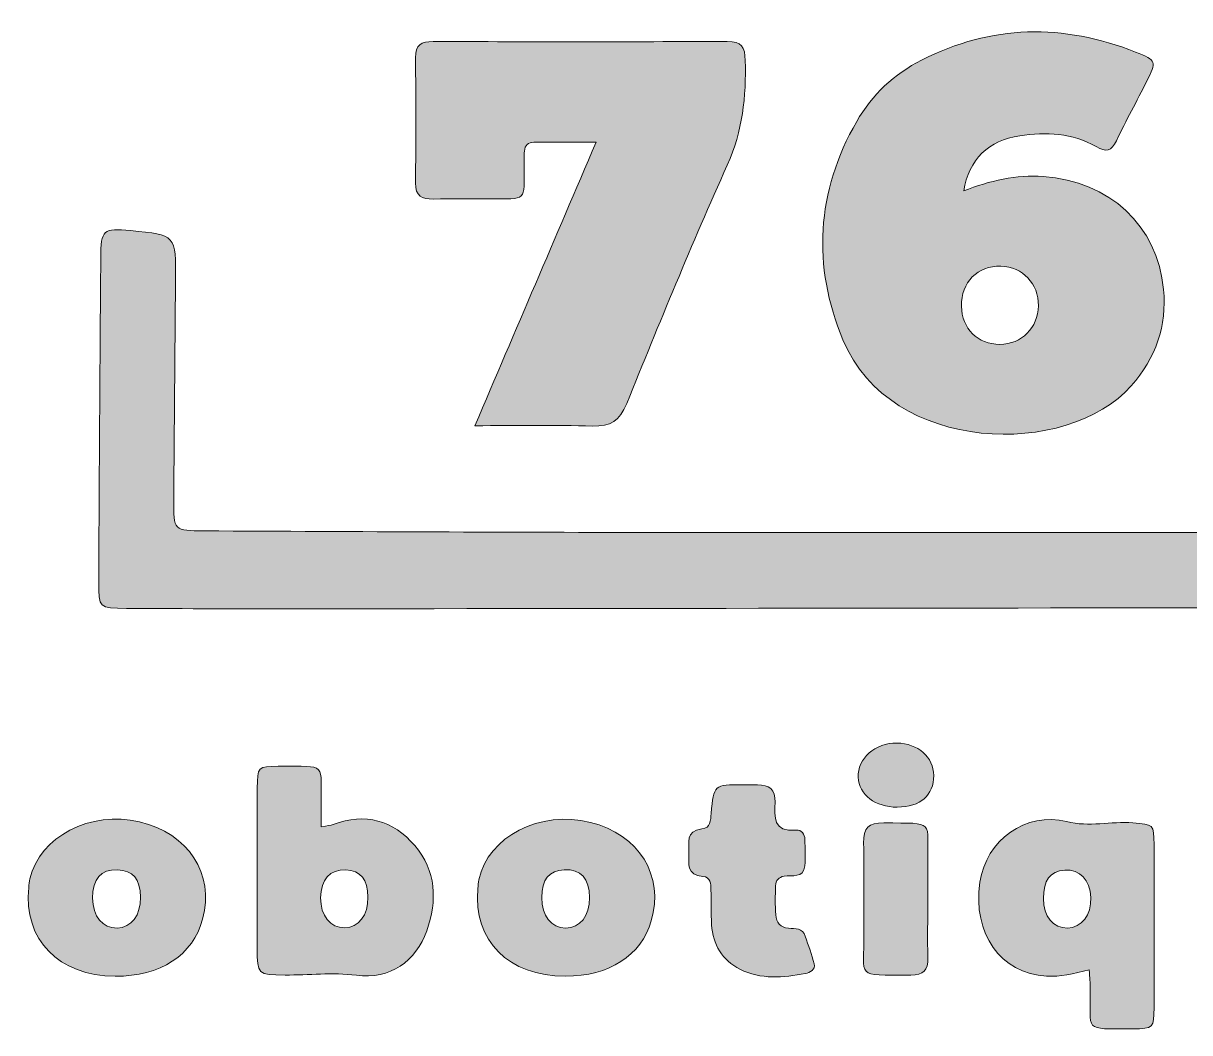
# Model space of a CAD drawing. Header units: millimetres. Extents: x -46 to 187, y -44 to 92.
# Drawn here: x 105.8 to 139.64, y -31.59 to -2.31 of the extents above; entities that cross this region are included whole.
import ezdxf

# ---------------------------------------------------------------- set-up
doc = ezdxf.new("R2010")
doc.units = ezdxf.units.MM
doc.header["$MEASUREMENT"] = 0
doc.layers.add('Calque 1', color=7, linetype='Continuous')

# ---------------------------------------------------------------- blocks, each defined once
blk = doc.blocks.new('block 2')
at = {"layer": 'Calque 1', "true_color": 0xffffff}
h = blk.add_hatch(color=7, dxfattribs=at)
h.dxf.hatch_style = 2
edge = h.paths.add_edge_path()
edge.add_spline(control_points=[(133.085, -7.176), (133.847, -6.876), (134.6, -6.705), (135.394, -6.759), (137.308, -6.889), (138.711, -8.174), (138.885, -10.034), (138.984, -11.09), (138.658, -12.025), (137.945, -12.832), (136.103, -14.918), (130.969, -14.836), (129.579, -11.495), (128.685, -9.344), (128.807, -7.2), (129.979, -5.159), (130.423, -4.385), (131.068, -3.785), (131.861, -3.381), (133.889, -2.347), (135.97, -2.314), (138.07, -3.146), (138.69, -3.391), (138.683, -3.423), (138.399, -3.988), (138.108, -4.567), (137.795, -5.134), (137.515, -5.718), (137.37, -6.021), (137.219, -6.058), (136.927, -5.891), (136.236, -5.495), (135.474, -5.465), (134.709, -5.575), (133.81, -5.703), (133.23, -6.272), (133.085, -7.176)], knot_values=[0, 0, 0, 0, 1, 1, 1, 2, 2, 2, 3, 3, 3, 4, 4, 4, 5, 5, 5, 6, 6, 6, 7, 7, 7, 8, 8, 8, 9, 9, 9, 10, 10, 10, 11, 11, 11, 12, 12, 12, 12], degree=3, periodic=1)
edge = h.paths.add_edge_path()
edge.add_spline(control_points=[(134.136, -11.626), (134.768, -11.623), (135.243, -11.146), (135.25, -10.506), (135.257, -9.862), (134.8, -9.381), (134.163, -9.361), (133.485, -9.34), (133.009, -9.823), (133.019, -10.521), (133.029, -11.168), (133.494, -11.629), (134.136, -11.626)], knot_values=[0, 0, 0, 0, 1, 1, 1, 2, 2, 2, 3, 3, 3, 4, 4, 4, 4], degree=3, periodic=1)
h = blk.add_hatch(color=7, dxfattribs=at)
h.dxf.hatch_style = 2
edge = h.paths.add_edge_path()
edge.add_spline(control_points=[(118.899, -13.986), (120.088, -11.207), (121.221, -8.557), (122.415, -5.763), (121.749, -5.763), (121.179, -5.762), (120.609, -5.764), (120.444, -5.765), (120.35, -5.857), (120.336, -6.018), (120.324, -6.158), (120.325, -6.299), (120.325, -6.44), (120.322, -7.503), (120.445, -7.4), (119.301, -7.406), (118.766, -7.409), (118.231, -7.395), (117.696, -7.41), (117.359, -7.419), (117.17, -7.331), (117.175, -6.945), (117.188, -5.734), (117.189, -4.523), (117.175, -3.313), (117.17, -2.93), (117.346, -2.841), (117.688, -2.842), (120.533, -2.849), (123.377, -2.852), (126.222, -2.839), (126.643, -2.837), (126.735, -3.009), (126.745, -3.392), (126.772, -4.441), (126.67, -5.435), (126.224, -6.425), (125.196, -8.707), (124.246, -11.024), (123.306, -13.344), (123.101, -13.85), (122.835, -14.014), (122.31, -13.997), (121.223, -13.961), (120.135, -13.986), (118.899, -13.986)], knot_values=[0, 0, 0, 0, 1, 1, 1, 2, 2, 2, 3, 3, 3, 4, 4, 4, 5, 5, 5, 6, 6, 6, 7, 7, 7, 8, 8, 8, 9, 9, 9, 10, 10, 10, 11, 11, 11, 12, 12, 12, 13, 13, 13, 14, 14, 14, 15, 15, 15, 15], degree=3, periodic=1)
h = blk.add_hatch(color=7, dxfattribs=at)
h.dxf.hatch_style = 2
edge = h.paths.add_edge_path()
edge.add_spline(control_points=[(178.428, -19.231), (177.018, -19.23), (175.608, -19.227), (174.198, -19.228), (154.117, -19.252), (134.036, -19.276), (113.955, -19.299), (112.234, -19.301), (110.514, -19.296), (108.793, -19.287), (107.991, -19.283), (107.979, -19.274), (107.983, -18.513), (107.998, -15.383), (108.018, -12.253), (108.043, -9.124), (108.05, -8.292), (108.108, -8.251), (108.909, -8.326), (110.228, -8.45), (110.224, -8.45), (110.212, -9.791), (110.192, -11.906), (110.177, -14.02), (110.162, -16.135), (110.155, -17.022), (110.164, -17.036), (111.048, -17.039), (115.505, -17.057), (119.961, -17.082), (124.417, -17.083), (136.037, -17.086), (147.657, -17.072), (159.277, -17.078), (165.256, -17.08), (171.236, -17.11), (177.215, -17.124), (177.552, -17.125), (177.89, -17.098), (178.228, -17.083), (178.22, -17.806), (178.193, -18.531), (178.428, -19.231)], knot_values=[0, 0, 0, 0, 1, 1, 1, 2, 2, 2, 3, 3, 3, 4, 4, 4, 5, 5, 5, 6, 6, 6, 7, 7, 7, 8, 8, 8, 9, 9, 9, 10, 10, 10, 11, 11, 11, 12, 12, 12, 13, 13, 13, 14, 14, 14, 14], degree=3, periodic=1)
h = blk.add_hatch(color=7, dxfattribs=at)
h.dxf.hatch_style = 2
edge = h.paths.add_edge_path()
edge.add_spline(control_points=[(131.156, -25.051), (130.525, -25.058), (130.042, -24.689), (130.022, -24.184), (129.999, -23.64), (130.521, -23.18), (131.146, -23.193), (131.764, -23.205), (132.212, -23.601), (132.213, -24.135), (132.215, -24.711), (131.83, -25.044), (131.156, -25.051)], knot_values=[0, 0, 0, 0, 1, 1, 1, 2, 2, 2, 3, 3, 3, 4, 4, 4, 4], degree=3, periodic=1)
h = blk.add_hatch(color=7, dxfattribs=at)
h.dxf.hatch_style = 2
edge = h.paths.add_edge_path()
edge.add_spline(control_points=[(114.438, -25.624), (114.625, -25.588), (114.71, -25.583), (114.787, -25.555), (115.719, -25.205), (116.524, -25.437), (117.155, -26.165), (117.787, -26.894), (117.806, -27.77), (117.503, -28.637), (117.191, -29.53), (116.434, -30.058), (115.459, -29.929), (114.757, -29.836), (114.08, -29.933), (113.392, -29.922), (112.592, -29.909), (112.585, -29.914), (112.583, -29.149), (112.578, -27.599), (112.576, -26.048), (112.584, -24.497), (112.588, -23.887), (112.602, -23.868), (113.192, -23.868), (114.67, -23.867), (114.414, -23.742), (114.437, -25.046), (114.44, -25.213), (114.438, -25.38), (114.438, -25.624)], knot_values=[0, 0, 0, 0, 1, 1, 1, 2, 2, 2, 3, 3, 3, 4, 4, 4, 5, 5, 5, 6, 6, 6, 7, 7, 7, 8, 8, 8, 9, 9, 9, 10, 10, 10, 10], degree=3, periodic=1)
edge = h.paths.add_edge_path()
edge.add_spline(control_points=[(115.796, -27.666), (115.792, -27.141), (115.588, -26.89), (115.15, -26.871), (114.692, -26.852), (114.429, -27.147), (114.423, -27.687), (114.417, -28.198), (114.709, -28.56), (115.121, -28.552), (115.53, -28.545), (115.8, -28.19), (115.796, -27.666)], knot_values=[0, 0, 0, 0, 1, 1, 1, 2, 2, 2, 3, 3, 3, 4, 4, 4, 4], degree=3, periodic=1)
h = blk.add_hatch(color=7, dxfattribs=at)
h.dxf.hatch_style = 2
edge = h.paths.add_edge_path()
edge.add_spline(control_points=[(126.673, -24.406), (126.814, -24.406), (126.955, -24.408), (127.096, -24.405), (127.436, -24.399), (127.622, -24.539), (127.61, -24.906), (127.595, -25.334), (127.544, -25.796), (128.224, -25.716), (128.383, -25.698), (128.47, -25.839), (128.475, -25.994), (128.483, -26.247), (128.5, -26.503), (128.472, -26.753), (128.43, -27.13), (128.104, -27.013), (127.876, -27.054), (127.714, -27.084), (127.626, -27.178), (127.622, -27.334), (127.616, -27.615), (127.612, -27.897), (127.628, -28.178), (127.641, -28.399), (127.769, -28.543), (127.999, -28.563), (128.195, -28.58), (128.405, -28.557), (128.487, -28.799), (128.576, -29.065), (128.681, -29.327), (128.745, -29.599), (128.785, -29.769), (128.622, -29.855), (128.49, -29.879), (127.848, -29.996), (127.198, -30.063), (126.591, -29.752), (126.077, -29.488), (125.803, -29.04), (125.769, -28.462), (125.749, -28.125), (125.758, -27.787), (125.75, -27.449), (125.747, -27.276), (125.732, -27.08), (125.516, -27.063), (125.041, -27.027), (125.101, -26.687), (125.112, -26.385), (125.123, -26.1), (124.995, -25.732), (125.484, -25.683), (125.75, -25.657), (125.735, -25.434), (125.755, -25.235), (125.836, -24.401), (125.839, -24.401), (126.673, -24.406)], knot_values=[0, 0, 0, 0, 1, 1, 1, 2, 2, 2, 3, 3, 3, 4, 4, 4, 5, 5, 5, 6, 6, 6, 7, 7, 7, 8, 8, 8, 9, 9, 9, 10, 10, 10, 11, 11, 11, 12, 12, 12, 13, 13, 13, 14, 14, 14, 15, 15, 15, 16, 16, 16, 17, 17, 17, 18, 18, 18, 19, 19, 19, 20, 20, 20, 20], degree=3, periodic=1)
h = blk.add_hatch(color=7, dxfattribs=at)
h.dxf.hatch_style = 2
edge = h.paths.add_edge_path()
edge.add_spline(control_points=[(108.461, -29.957), (106.818, -29.946), (105.796, -28.896), (105.953, -27.38), (105.961, -27.296), (105.967, -27.211), (105.986, -27.129), (106.269, -25.908), (107.746, -25.142), (109.166, -25.479), (110.593, -25.818), (111.346, -26.977), (110.999, -28.299), (110.725, -29.342), (109.77, -29.966), (108.461, -29.957)], knot_values=[0, 0, 0, 0, 1, 1, 1, 2, 2, 2, 3, 3, 3, 4, 4, 4, 5, 5, 5, 5], degree=3, periodic=1)
edge = h.paths.add_edge_path()
edge.add_spline(control_points=[(107.806, -27.692), (107.809, -28.218), (108.097, -28.57), (108.516, -28.56), (108.935, -28.55), (109.204, -28.195), (109.196, -27.662), (109.188, -27.136), (108.975, -26.883), (108.528, -26.87), (108.048, -26.855), (107.802, -27.135), (107.806, -27.692)], knot_values=[0, 0, 0, 0, 1, 1, 1, 2, 2, 2, 3, 3, 3, 4, 4, 4, 4], degree=3, periodic=1)
h = blk.add_hatch(color=7, dxfattribs=at)
h.dxf.hatch_style = 2
edge = h.paths.add_edge_path()
edge.add_spline(control_points=[(121.526, -29.957), (119.873, -29.954), (118.847, -28.926), (118.985, -27.411), (118.992, -27.327), (118.997, -27.242), (119.015, -27.16), (119.283, -25.903), (120.793, -25.126), (122.251, -25.493), (123.664, -25.849), (124.399, -27.037), (124.018, -28.35), (123.726, -29.359), (122.795, -29.959), (121.526, -29.957)], knot_values=[0, 0, 0, 0, 1, 1, 1, 2, 2, 2, 3, 3, 3, 4, 4, 4, 5, 5, 5, 5], degree=3, periodic=1)
edge = h.paths.add_edge_path()
edge.add_spline(control_points=[(122.229, -27.678), (122.228, -27.126), (121.973, -26.846), (121.493, -26.87), (121.051, -26.891), (120.842, -27.148), (120.839, -27.676), (120.836, -28.206), (121.113, -28.559), (121.533, -28.56), (121.952, -28.561), (122.231, -28.207), (122.229, -27.678)], knot_values=[0, 0, 0, 0, 1, 1, 1, 2, 2, 2, 3, 3, 3, 4, 4, 4, 4], degree=3, periodic=1)
h = blk.add_hatch(color=7, dxfattribs=at)
h.dxf.hatch_style = 2
edge = h.paths.add_edge_path()
edge.add_spline(control_points=[(136.727, -29.771), (136.262, -29.888), (135.883, -29.98), (135.486, -29.955), (134.153, -29.873), (133.336, -28.727), (133.554, -27.232), (133.732, -26.017), (134.892, -25.167), (136.071, -25.471), (136.724, -25.64), (137.352, -25.453), (137.991, -25.509), (138.587, -25.561), (138.605, -25.538), (138.608, -26.137), (138.618, -27.713), (138.617, -29.289), (138.608, -30.865), (138.605, -31.463), (138.589, -31.48), (137.989, -31.481), (136.502, -31.483), (136.783, -31.595), (136.756, -30.294), (136.753, -30.156), (136.741, -30.017), (136.727, -29.771)], knot_values=[0, 0, 0, 0, 1, 1, 1, 2, 2, 2, 3, 3, 3, 4, 4, 4, 5, 5, 5, 6, 6, 6, 7, 7, 7, 8, 8, 8, 9, 9, 9, 9], degree=3, periodic=1)
edge = h.paths.add_edge_path()
edge.add_spline(control_points=[(136.772, -27.675), (136.755, -27.161), (136.46, -26.852), (136.014, -26.879), (135.597, -26.904), (135.394, -27.175), (135.397, -27.702), (135.4, -28.225), (135.68, -28.567), (136.096, -28.559), (136.51, -28.55), (136.789, -28.185), (136.772, -27.675)], knot_values=[0, 0, 0, 0, 1, 1, 1, 2, 2, 2, 3, 3, 3, 4, 4, 4, 4], degree=3, periodic=1)
h = blk.add_hatch(color=7, dxfattribs=at)
h.dxf.hatch_style = 2
edge = h.paths.add_edge_path()
edge.add_spline(control_points=[(132.041, -27.744), (132.041, -28.305), (132.03, -28.866), (132.044, -29.426), (132.053, -29.783), (131.912, -29.926), (131.55, -29.924), (129.874, -29.913), (130.214, -30.039), (130.189, -28.701), (130.173, -27.832), (130.203, -26.962), (130.179, -26.093), (130.167, -25.656), (130.327, -25.501), (130.762, -25.508), (132.3, -25.534), (132.012, -25.391), (132.041, -26.734), (132.048, -27.071), (132.042, -27.407), (132.042, -27.744), (132.042, -27.744), (132.041, -27.744), (132.041, -27.744)], knot_values=[0, 0, 0, 0, 1, 1, 1, 2, 2, 2, 3, 3, 3, 4, 4, 4, 5, 5, 5, 6, 6, 6, 7, 7, 7, 8, 8, 8, 8], degree=3, periodic=1)
at = {"layer": 'Calque 1', "lineweight": 0}
for points, knots in [([(133.085, -7.176), (133.23, -6.272), (133.81, -5.703), (134.709, -5.575), (135.474, -5.465), (136.236, -5.495), (136.927, -5.891), (137.219, -6.058), (137.37, -6.021), (137.515, -5.718), (137.795, -5.134), (138.108, -4.567), (138.399, -3.988), (138.683, -3.423), (138.69, -3.391), (138.07, -3.146), (135.97, -2.314), (133.889, -2.347), (131.861, -3.381), (131.068, -3.785), (130.423, -4.385), (129.979, -5.159), (128.807, -7.2), (128.685, -9.344), (129.579, -11.495), (130.969, -14.836), (136.103, -14.918), (137.945, -12.832), (138.658, -12.025), (138.984, -11.09), (138.885, -10.034), (138.711, -8.174), (137.308, -6.889), (135.394, -6.759), (134.6, -6.705), (133.847, -6.876), (133.085, -7.176)], [0, 0, 0, 0, 1, 1, 1, 2, 2, 2, 3, 3, 3, 4, 4, 4, 5, 5, 5, 6, 6, 6, 7, 7, 7, 8, 8, 8, 9, 9, 9, 10, 10, 10, 11, 11, 11, 12, 12, 12, 12]), ([(133.085, -7.176), (133.847, -6.876), (134.6, -6.705), (135.394, -6.759), (137.308, -6.889), (138.711, -8.174), (138.885, -10.034), (138.984, -11.09), (138.658, -12.025), (137.945, -12.832), (136.103, -14.918), (130.969, -14.836), (129.579, -11.495), (128.685, -9.344), (128.807, -7.2), (129.979, -5.159), (130.423, -4.385), (131.068, -3.785), (131.861, -3.381), (133.889, -2.347), (135.97, -2.314), (138.07, -3.146), (138.69, -3.391), (138.683, -3.423), (138.399, -3.988), (138.108, -4.567), (137.795, -5.134), (137.515, -5.718), (137.37, -6.021), (137.219, -6.058), (136.927, -5.891), (136.236, -5.495), (135.474, -5.465), (134.709, -5.575), (133.81, -5.703), (133.23, -6.272), (133.085, -7.176)], [0, 0, 0, 0, 1, 1, 1, 2, 2, 2, 3, 3, 3, 4, 4, 4, 5, 5, 5, 6, 6, 6, 7, 7, 7, 8, 8, 8, 9, 9, 9, 10, 10, 10, 11, 11, 11, 12, 12, 12, 12]), ([(118.899, -13.986), (120.135, -13.986), (121.223, -13.961), (122.31, -13.997), (122.835, -14.014), (123.101, -13.85), (123.306, -13.344), (124.246, -11.024), (125.196, -8.707), (126.224, -6.425), (126.67, -5.435), (126.772, -4.441), (126.745, -3.392), (126.735, -3.009), (126.643, -2.837), (126.222, -2.839), (123.377, -2.852), (120.533, -2.849), (117.688, -2.842), (117.346, -2.841), (117.17, -2.93), (117.175, -3.313), (117.189, -4.523), (117.188, -5.734), (117.175, -6.945), (117.17, -7.331), (117.359, -7.419), (117.696, -7.41), (118.231, -7.395), (118.766, -7.409), (119.301, -7.406), (120.445, -7.4), (120.322, -7.503), (120.325, -6.44), (120.325, -6.299), (120.324, -6.158), (120.336, -6.018), (120.35, -5.857), (120.444, -5.765), (120.609, -5.764), (121.179, -5.762), (121.749, -5.763), (122.415, -5.763), (121.221, -8.557), (120.088, -11.207), (118.899, -13.986)], [0, 0, 0, 0, 1, 1, 1, 2, 2, 2, 3, 3, 3, 4, 4, 4, 5, 5, 5, 6, 6, 6, 7, 7, 7, 8, 8, 8, 9, 9, 9, 10, 10, 10, 11, 11, 11, 12, 12, 12, 13, 13, 13, 14, 14, 14, 15, 15, 15, 15]), ([(118.899, -13.986), (120.088, -11.207), (121.221, -8.557), (122.415, -5.763), (121.749, -5.763), (121.179, -5.762), (120.609, -5.764), (120.444, -5.765), (120.35, -5.857), (120.336, -6.018), (120.324, -6.158), (120.325, -6.299), (120.325, -6.44), (120.322, -7.503), (120.445, -7.4), (119.301, -7.406), (118.766, -7.409), (118.231, -7.395), (117.696, -7.41), (117.359, -7.419), (117.17, -7.331), (117.175, -6.945), (117.188, -5.734), (117.189, -4.523), (117.175, -3.313), (117.17, -2.93), (117.346, -2.841), (117.688, -2.842), (120.533, -2.849), (123.377, -2.852), (126.222, -2.839), (126.643, -2.837), (126.735, -3.009), (126.745, -3.392), (126.772, -4.441), (126.67, -5.435), (126.224, -6.425), (125.196, -8.707), (124.246, -11.024), (123.306, -13.344), (123.101, -13.85), (122.835, -14.014), (122.31, -13.997), (121.223, -13.961), (120.135, -13.986), (118.899, -13.986)], [0, 0, 0, 0, 1, 1, 1, 2, 2, 2, 3, 3, 3, 4, 4, 4, 5, 5, 5, 6, 6, 6, 7, 7, 7, 8, 8, 8, 9, 9, 9, 10, 10, 10, 11, 11, 11, 12, 12, 12, 13, 13, 13, 14, 14, 14, 15, 15, 15, 15]), ([(178.428, -19.231), (177.018, -19.23), (175.608, -19.227), (174.198, -19.228), (154.117, -19.252), (134.036, -19.276), (113.955, -19.299), (112.234, -19.301), (110.514, -19.296), (108.793, -19.287), (107.991, -19.283), (107.979, -19.274), (107.983, -18.513), (107.998, -15.383), (108.018, -12.253), (108.043, -9.124), (108.05, -8.292), (108.108, -8.251), (108.909, -8.326), (110.228, -8.45), (110.224, -8.45), (110.212, -9.791), (110.192, -11.906), (110.177, -14.02), (110.162, -16.135), (110.155, -17.022), (110.164, -17.036), (111.048, -17.039), (115.505, -17.057), (119.961, -17.082), (124.417, -17.083), (136.037, -17.086), (147.657, -17.072), (159.277, -17.078), (165.256, -17.08), (171.236, -17.11), (177.215, -17.124), (177.552, -17.125), (177.89, -17.098), (178.228, -17.083), (178.22, -17.806), (178.193, -18.531), (178.428, -19.231)], [0, 0, 0, 0, 1, 1, 1, 2, 2, 2, 3, 3, 3, 4, 4, 4, 5, 5, 5, 6, 6, 6, 7, 7, 7, 8, 8, 8, 9, 9, 9, 10, 10, 10, 11, 11, 11, 12, 12, 12, 13, 13, 13, 14, 14, 14, 14]), ([(134.136, -11.626), (134.768, -11.623), (135.243, -11.146), (135.25, -10.506), (135.257, -9.862), (134.8, -9.381), (134.163, -9.361), (133.485, -9.34), (133.009, -9.823), (133.019, -10.521), (133.029, -11.168), (133.494, -11.629), (134.136, -11.626)], [0, 0, 0, 0, 1, 1, 1, 2, 2, 2, 3, 3, 3, 4, 4, 4, 4]), ([(134.136, -11.626), (133.494, -11.629), (133.029, -11.168), (133.019, -10.521), (133.009, -9.823), (133.485, -9.34), (134.163, -9.361), (134.8, -9.381), (135.257, -9.862), (135.25, -10.506), (135.243, -11.146), (134.768, -11.623), (134.136, -11.626)], [0, 0, 0, 0, 1, 1, 1, 2, 2, 2, 3, 3, 3, 4, 4, 4, 4]), ([(131.156, -25.051), (131.83, -25.044), (132.215, -24.711), (132.213, -24.135), (132.212, -23.601), (131.764, -23.205), (131.146, -23.193), (130.521, -23.18), (129.999, -23.64), (130.022, -24.184), (130.042, -24.689), (130.525, -25.058), (131.156, -25.051)], [0, 0, 0, 0, 1, 1, 1, 2, 2, 2, 3, 3, 3, 4, 4, 4, 4]), ([(131.156, -25.051), (130.525, -25.058), (130.042, -24.689), (130.022, -24.184), (129.999, -23.64), (130.521, -23.18), (131.146, -23.193), (131.764, -23.205), (132.212, -23.601), (132.213, -24.135), (132.215, -24.711), (131.83, -25.044), (131.156, -25.051)], [0, 0, 0, 0, 1, 1, 1, 2, 2, 2, 3, 3, 3, 4, 4, 4, 4]), ([(114.438, -25.624), (114.438, -25.38), (114.44, -25.213), (114.437, -25.046), (114.414, -23.742), (114.67, -23.867), (113.192, -23.868), (112.602, -23.868), (112.588, -23.887), (112.584, -24.497), (112.576, -26.048), (112.578, -27.599), (112.583, -29.149), (112.585, -29.914), (112.592, -29.909), (113.392, -29.922), (114.08, -29.933), (114.757, -29.836), (115.459, -29.929), (116.434, -30.058), (117.191, -29.53), (117.503, -28.637), (117.806, -27.77), (117.787, -26.894), (117.155, -26.165), (116.524, -25.437), (115.719, -25.205), (114.787, -25.555), (114.71, -25.583), (114.625, -25.588), (114.438, -25.624)], [0, 0, 0, 0, 1, 1, 1, 2, 2, 2, 3, 3, 3, 4, 4, 4, 5, 5, 5, 6, 6, 6, 7, 7, 7, 8, 8, 8, 9, 9, 9, 10, 10, 10, 10]), ([(114.438, -25.624), (114.625, -25.588), (114.71, -25.583), (114.787, -25.555), (115.719, -25.205), (116.524, -25.437), (117.155, -26.165), (117.787, -26.894), (117.806, -27.77), (117.503, -28.637), (117.191, -29.53), (116.434, -30.058), (115.459, -29.929), (114.757, -29.836), (114.08, -29.933), (113.392, -29.922), (112.592, -29.909), (112.585, -29.914), (112.583, -29.149), (112.578, -27.599), (112.576, -26.048), (112.584, -24.497), (112.588, -23.887), (112.602, -23.868), (113.192, -23.868), (114.67, -23.867), (114.414, -23.742), (114.437, -25.046), (114.44, -25.213), (114.438, -25.38), (114.438, -25.624)], [0, 0, 0, 0, 1, 1, 1, 2, 2, 2, 3, 3, 3, 4, 4, 4, 5, 5, 5, 6, 6, 6, 7, 7, 7, 8, 8, 8, 9, 9, 9, 10, 10, 10, 10]), ([(126.673, -24.406), (125.839, -24.401), (125.836, -24.401), (125.755, -25.235), (125.735, -25.434), (125.75, -25.657), (125.484, -25.683), (124.995, -25.732), (125.123, -26.1), (125.112, -26.385), (125.101, -26.687), (125.041, -27.027), (125.516, -27.063), (125.732, -27.08), (125.747, -27.276), (125.75, -27.449), (125.758, -27.787), (125.749, -28.125), (125.769, -28.462), (125.803, -29.04), (126.077, -29.488), (126.591, -29.752), (127.198, -30.063), (127.848, -29.996), (128.49, -29.879), (128.622, -29.855), (128.785, -29.769), (128.745, -29.599), (128.681, -29.327), (128.576, -29.065), (128.487, -28.799), (128.405, -28.557), (128.195, -28.58), (127.999, -28.563), (127.769, -28.543), (127.641, -28.399), (127.628, -28.178), (127.612, -27.897), (127.616, -27.615), (127.622, -27.334), (127.626, -27.178), (127.714, -27.084), (127.876, -27.054), (128.104, -27.013), (128.43, -27.13), (128.472, -26.753), (128.5, -26.503), (128.483, -26.247), (128.475, -25.994), (128.47, -25.839), (128.383, -25.698), (128.224, -25.716), (127.544, -25.796), (127.595, -25.334), (127.61, -24.906), (127.622, -24.539), (127.436, -24.399), (127.096, -24.405), (126.955, -24.408), (126.814, -24.406), (126.673, -24.406)], [0, 0, 0, 0, 1, 1, 1, 2, 2, 2, 3, 3, 3, 4, 4, 4, 5, 5, 5, 6, 6, 6, 7, 7, 7, 8, 8, 8, 9, 9, 9, 10, 10, 10, 11, 11, 11, 12, 12, 12, 13, 13, 13, 14, 14, 14, 15, 15, 15, 16, 16, 16, 17, 17, 17, 18, 18, 18, 19, 19, 19, 20, 20, 20, 20]), ([(126.673, -24.406), (126.814, -24.406), (126.955, -24.408), (127.096, -24.405), (127.436, -24.399), (127.622, -24.539), (127.61, -24.906), (127.595, -25.334), (127.544, -25.796), (128.224, -25.716), (128.383, -25.698), (128.47, -25.839), (128.475, -25.994), (128.483, -26.247), (128.5, -26.503), (128.472, -26.753), (128.43, -27.13), (128.104, -27.013), (127.876, -27.054), (127.714, -27.084), (127.626, -27.178), (127.622, -27.334), (127.616, -27.615), (127.612, -27.897), (127.628, -28.178), (127.641, -28.399), (127.769, -28.543), (127.999, -28.563), (128.195, -28.58), (128.405, -28.557), (128.487, -28.799), (128.576, -29.065), (128.681, -29.327), (128.745, -29.599), (128.785, -29.769), (128.622, -29.855), (128.49, -29.879), (127.848, -29.996), (127.198, -30.063), (126.591, -29.752), (126.077, -29.488), (125.803, -29.04), (125.769, -28.462), (125.749, -28.125), (125.758, -27.787), (125.75, -27.449), (125.747, -27.276), (125.732, -27.08), (125.516, -27.063), (125.041, -27.027), (125.101, -26.687), (125.112, -26.385), (125.123, -26.1), (124.995, -25.732), (125.484, -25.683), (125.75, -25.657), (125.735, -25.434), (125.755, -25.235), (125.836, -24.401), (125.839, -24.401), (126.673, -24.406)], [0, 0, 0, 0, 1, 1, 1, 2, 2, 2, 3, 3, 3, 4, 4, 4, 5, 5, 5, 6, 6, 6, 7, 7, 7, 8, 8, 8, 9, 9, 9, 10, 10, 10, 11, 11, 11, 12, 12, 12, 13, 13, 13, 14, 14, 14, 15, 15, 15, 16, 16, 16, 17, 17, 17, 18, 18, 18, 19, 19, 19, 20, 20, 20, 20]), ([(108.461, -29.957), (109.77, -29.966), (110.725, -29.342), (110.999, -28.299), (111.346, -26.977), (110.593, -25.818), (109.166, -25.479), (107.746, -25.142), (106.269, -25.908), (105.986, -27.129), (105.967, -27.211), (105.961, -27.296), (105.953, -27.38), (105.796, -28.896), (106.818, -29.946), (108.461, -29.957)], [0, 0, 0, 0, 1, 1, 1, 2, 2, 2, 3, 3, 3, 4, 4, 4, 5, 5, 5, 5]), ([(108.461, -29.957), (106.818, -29.946), (105.796, -28.896), (105.953, -27.38), (105.961, -27.296), (105.967, -27.211), (105.986, -27.129), (106.269, -25.908), (107.746, -25.142), (109.166, -25.479), (110.593, -25.818), (111.346, -26.977), (110.999, -28.299), (110.725, -29.342), (109.77, -29.966), (108.461, -29.957)], [0, 0, 0, 0, 1, 1, 1, 2, 2, 2, 3, 3, 3, 4, 4, 4, 5, 5, 5, 5]), ([(121.526, -29.957), (122.795, -29.959), (123.726, -29.359), (124.018, -28.35), (124.399, -27.037), (123.664, -25.849), (122.251, -25.493), (120.793, -25.126), (119.283, -25.903), (119.015, -27.16), (118.997, -27.242), (118.992, -27.327), (118.985, -27.411), (118.847, -28.926), (119.873, -29.954), (121.526, -29.957)], [0, 0, 0, 0, 1, 1, 1, 2, 2, 2, 3, 3, 3, 4, 4, 4, 5, 5, 5, 5]), ([(121.526, -29.957), (119.873, -29.954), (118.847, -28.926), (118.985, -27.411), (118.992, -27.327), (118.997, -27.242), (119.015, -27.16), (119.283, -25.903), (120.793, -25.126), (122.251, -25.493), (123.664, -25.849), (124.399, -27.037), (124.018, -28.35), (123.726, -29.359), (122.795, -29.959), (121.526, -29.957)], [0, 0, 0, 0, 1, 1, 1, 2, 2, 2, 3, 3, 3, 4, 4, 4, 5, 5, 5, 5]), ([(136.727, -29.771), (136.741, -30.017), (136.753, -30.156), (136.756, -30.294), (136.783, -31.595), (136.502, -31.483), (137.989, -31.481), (138.589, -31.48), (138.605, -31.463), (138.608, -30.865), (138.617, -29.289), (138.618, -27.713), (138.608, -26.137), (138.605, -25.538), (138.587, -25.561), (137.991, -25.509), (137.352, -25.453), (136.724, -25.64), (136.071, -25.471), (134.892, -25.167), (133.732, -26.017), (133.554, -27.232), (133.336, -28.727), (134.153, -29.873), (135.486, -29.955), (135.883, -29.98), (136.262, -29.888), (136.727, -29.771)], [0, 0, 0, 0, 1, 1, 1, 2, 2, 2, 3, 3, 3, 4, 4, 4, 5, 5, 5, 6, 6, 6, 7, 7, 7, 8, 8, 8, 9, 9, 9, 9]), ([(136.727, -29.771), (136.262, -29.888), (135.883, -29.98), (135.486, -29.955), (134.153, -29.873), (133.336, -28.727), (133.554, -27.232), (133.732, -26.017), (134.892, -25.167), (136.071, -25.471), (136.724, -25.64), (137.352, -25.453), (137.991, -25.509), (138.587, -25.561), (138.605, -25.538), (138.608, -26.137), (138.618, -27.713), (138.617, -29.289), (138.608, -30.865), (138.605, -31.463), (138.589, -31.48), (137.989, -31.481), (136.502, -31.483), (136.783, -31.595), (136.756, -30.294), (136.753, -30.156), (136.741, -30.017), (136.727, -29.771)], [0, 0, 0, 0, 1, 1, 1, 2, 2, 2, 3, 3, 3, 4, 4, 4, 5, 5, 5, 6, 6, 6, 7, 7, 7, 8, 8, 8, 9, 9, 9, 9]), ([(132.041, -27.744), (132.041, -27.744), (132.042, -27.744), (132.042, -27.744), (132.042, -27.407), (132.048, -27.071), (132.041, -26.734), (132.012, -25.391), (132.3, -25.534), (130.762, -25.508), (130.327, -25.501), (130.167, -25.656), (130.179, -26.093), (130.203, -26.962), (130.173, -27.832), (130.189, -28.701), (130.214, -30.039), (129.874, -29.913), (131.55, -29.924), (131.912, -29.926), (132.053, -29.783), (132.044, -29.426), (132.03, -28.866), (132.041, -28.305), (132.041, -27.744)], [0, 0, 0, 0, 1, 1, 1, 2, 2, 2, 3, 3, 3, 4, 4, 4, 5, 5, 5, 6, 6, 6, 7, 7, 7, 8, 8, 8, 8]), ([(132.041, -27.744), (132.041, -28.305), (132.03, -28.866), (132.044, -29.426), (132.053, -29.783), (131.912, -29.926), (131.55, -29.924), (129.874, -29.913), (130.214, -30.039), (130.189, -28.701), (130.173, -27.832), (130.203, -26.962), (130.179, -26.093), (130.167, -25.656), (130.327, -25.501), (130.762, -25.508), (132.3, -25.534), (132.012, -25.391), (132.041, -26.734), (132.048, -27.071), (132.042, -27.407), (132.042, -27.744), (132.042, -27.744), (132.041, -27.744), (132.041, -27.744)], [0, 0, 0, 0, 1, 1, 1, 2, 2, 2, 3, 3, 3, 4, 4, 4, 5, 5, 5, 6, 6, 6, 7, 7, 7, 8, 8, 8, 8]), ([(107.806, -27.692), (107.809, -28.218), (108.097, -28.57), (108.516, -28.56), (108.935, -28.55), (109.204, -28.195), (109.196, -27.662), (109.188, -27.136), (108.975, -26.883), (108.528, -26.87), (108.048, -26.855), (107.802, -27.135), (107.806, -27.692)], [0, 0, 0, 0, 1, 1, 1, 2, 2, 2, 3, 3, 3, 4, 4, 4, 4]), ([(107.806, -27.692), (107.802, -27.135), (108.048, -26.855), (108.528, -26.87), (108.975, -26.883), (109.188, -27.136), (109.196, -27.662), (109.204, -28.195), (108.935, -28.55), (108.516, -28.56), (108.097, -28.57), (107.809, -28.218), (107.806, -27.692)], [0, 0, 0, 0, 1, 1, 1, 2, 2, 2, 3, 3, 3, 4, 4, 4, 4]), ([(115.796, -27.666), (115.792, -27.141), (115.588, -26.89), (115.15, -26.871), (114.692, -26.852), (114.429, -27.147), (114.423, -27.687), (114.417, -28.198), (114.709, -28.56), (115.121, -28.552), (115.53, -28.545), (115.8, -28.19), (115.796, -27.666)], [0, 0, 0, 0, 1, 1, 1, 2, 2, 2, 3, 3, 3, 4, 4, 4, 4]), ([(115.796, -27.666), (115.8, -28.19), (115.53, -28.545), (115.121, -28.552), (114.709, -28.56), (114.417, -28.198), (114.423, -27.687), (114.429, -27.147), (114.692, -26.852), (115.15, -26.871), (115.588, -26.89), (115.792, -27.141), (115.796, -27.666)], [0, 0, 0, 0, 1, 1, 1, 2, 2, 2, 3, 3, 3, 4, 4, 4, 4]), ([(122.229, -27.678), (122.228, -27.126), (121.973, -26.846), (121.493, -26.87), (121.051, -26.891), (120.842, -27.148), (120.839, -27.676), (120.836, -28.206), (121.113, -28.559), (121.533, -28.56), (121.952, -28.561), (122.231, -28.207), (122.229, -27.678)], [0, 0, 0, 0, 1, 1, 1, 2, 2, 2, 3, 3, 3, 4, 4, 4, 4]), ([(122.229, -27.678), (122.231, -28.207), (121.952, -28.561), (121.533, -28.56), (121.113, -28.559), (120.836, -28.206), (120.839, -27.676), (120.842, -27.148), (121.051, -26.891), (121.493, -26.87), (121.973, -26.846), (122.228, -27.126), (122.229, -27.678)], [0, 0, 0, 0, 1, 1, 1, 2, 2, 2, 3, 3, 3, 4, 4, 4, 4]), ([(136.772, -27.675), (136.755, -27.161), (136.46, -26.852), (136.014, -26.879), (135.597, -26.904), (135.394, -27.175), (135.397, -27.702), (135.4, -28.225), (135.68, -28.567), (136.096, -28.559), (136.51, -28.55), (136.789, -28.185), (136.772, -27.675)], [0, 0, 0, 0, 1, 1, 1, 2, 2, 2, 3, 3, 3, 4, 4, 4, 4]), ([(136.772, -27.675), (136.789, -28.185), (136.51, -28.55), (136.096, -28.559), (135.68, -28.567), (135.4, -28.225), (135.397, -27.702), (135.394, -27.175), (135.597, -26.904), (136.014, -26.879), (136.46, -26.852), (136.755, -27.161), (136.772, -27.675)], [0, 0, 0, 0, 1, 1, 1, 2, 2, 2, 3, 3, 3, 4, 4, 4, 4])]:
    blk.add_open_spline(points, degree=3, knots=knots, dxfattribs=at)

msp = doc.modelspace()

# ---------------------------------------------------------------- block references
at = {"layer": 'Calque 1'}
msp.add_blockref('block 2', (0, 0), dxfattribs=at)

doc.saveas('drawing.dxf')
